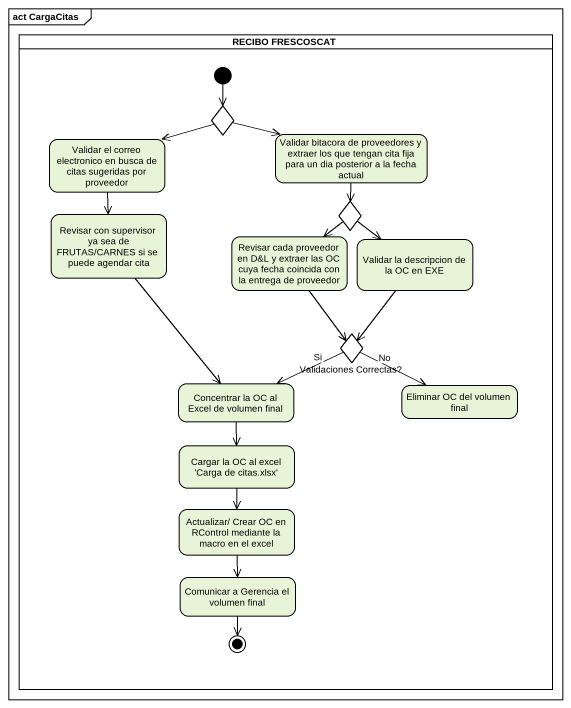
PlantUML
@startuml
mainframe act CargaCitas
hide empty description
state "RECIBO FRESCOSCAT" as RECIBO_FRESCOSCAT <<partition>> {
  state choice1 <<choice>>
  state "Validar el correo electronico en busca de citas sugeridas por proveedor" as Validar_el_correo
  state "Validar bitacora de proveedores y extraer los que tengan cita fija para un dia posterior a la fecha actual" as Validar_bitacora_de
  state "Revisar con supervisor ya sea de FRUTAS/CARNES si se puede agendar cita" as Revisar_con_supervisor_ya
  state choice2 <<choice>>
  state "Revisar cada proveedor en D&L y extraer las OC cuya fecha coincida con la entrega de proveedor" as Revisar_cada_proveedor_en_D
  state "Validar la descripcion de la OC en EXE" as Validar_la_descripcion_de
  state "Validaciones Correctas?" as Validaciones_Correctas <<choice>>
  state "Concentrar la OC al Excel de volumen final" as Concentrar_la_OC_al_Excel
  state "Eliminar OC del volumen final" as Eliminar_OC_del_volumen
  state "Cargar la OC al excel 'Carga de citas.xlsx'" as Cargar_la_OC_al_excel_Carga
  state "Actualizar/ Crear OC en RControl mediante la macro en el excel" as Actualizar_Crear_OC_en
  state "Comunicar a Gerencia el volumen final" as Comunicar_a_Gerencia_el
  [*] --> choice1
  Comunicar_a_Gerencia_el --> [*]
}
choice1 -left-> Validar_el_correo
choice1 -right-> Validar_bitacora_de
Validar_el_correo --> Revisar_con_supervisor_ya
Validar_bitacora_de --> choice2
Revisar_con_supervisor_ya --> Concentrar_la_OC_al_Excel
choice2 --> Revisar_cada_proveedor_en_D
choice2 --> Validar_la_descripcion_de
Revisar_cada_proveedor_en_D --> Validaciones_Correctas
Validar_la_descripcion_de --> Validaciones_Correctas
Validaciones_Correctas -left-> Concentrar_la_OC_al_Excel : Si
Validaciones_Correctas -right-> Eliminar_OC_del_volumen : No
Concentrar_la_OC_al_Excel --> Cargar_la_OC_al_excel_Carga
Cargar_la_OC_al_excel_Carga --> Actualizar_Crear_OC_en
Actualizar_Crear_OC_en --> Comunicar_a_Gerencia_el
@enduml
